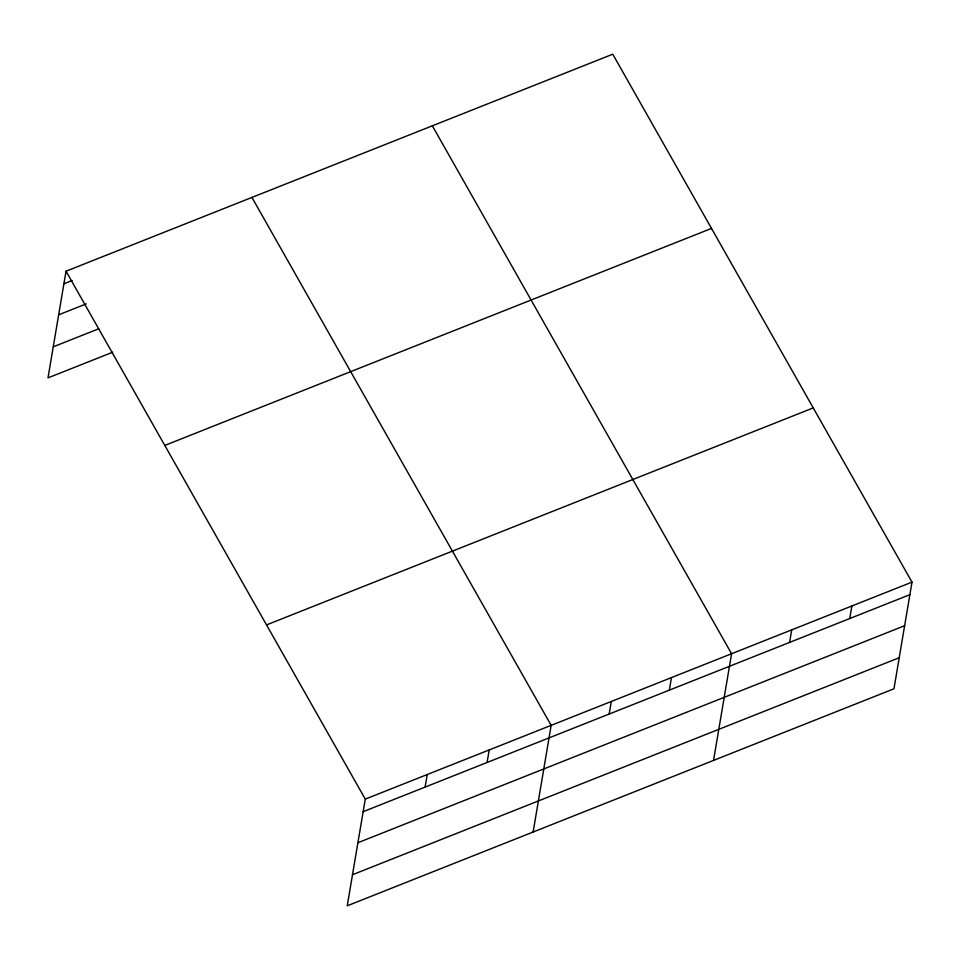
<?xml version="1.0" encoding="UTF-8"?>
<svg xmlns="http://www.w3.org/2000/svg" width="960" height="960" viewBox="0 0 960 960"><rect width="100%" height="100%" fill="white"/><g stroke="black" fill="none" stroke-linecap="round" stroke-linejoin="round"><path stroke-width="1.44" d="M66.036 271.212L365.28 799.128L347.244 905.796L893.964 688.788L912 582.12L612.756 54.204L66.036 271.212L48 377.88L112.716 352.2M425.124 787.08L427.248 774.528M487.08 762.492L489.204 749.94M533.124 832.02L551.16 725.34L251.928 197.424M609.18 714.024L611.304 701.472M669.324 690.156L671.448 677.604M713.544 760.404L731.58 653.736L432.348 125.82M789.6 642.408L791.724 629.856M849.744 618.54L851.856 605.988M63.924 283.764L72.18 280.488M58.668 314.82L86.208 303.888M53.256 346.824L98.688 328.788M164.796 445.428L711.504 228.42M266.532 624.912L813.252 407.904M365.28 799.128L912 582.12M363.156 811.68L909.876 594.672M357.9 842.736L904.62 625.728M352.488 874.74L899.208 657.732"/></g></svg>
